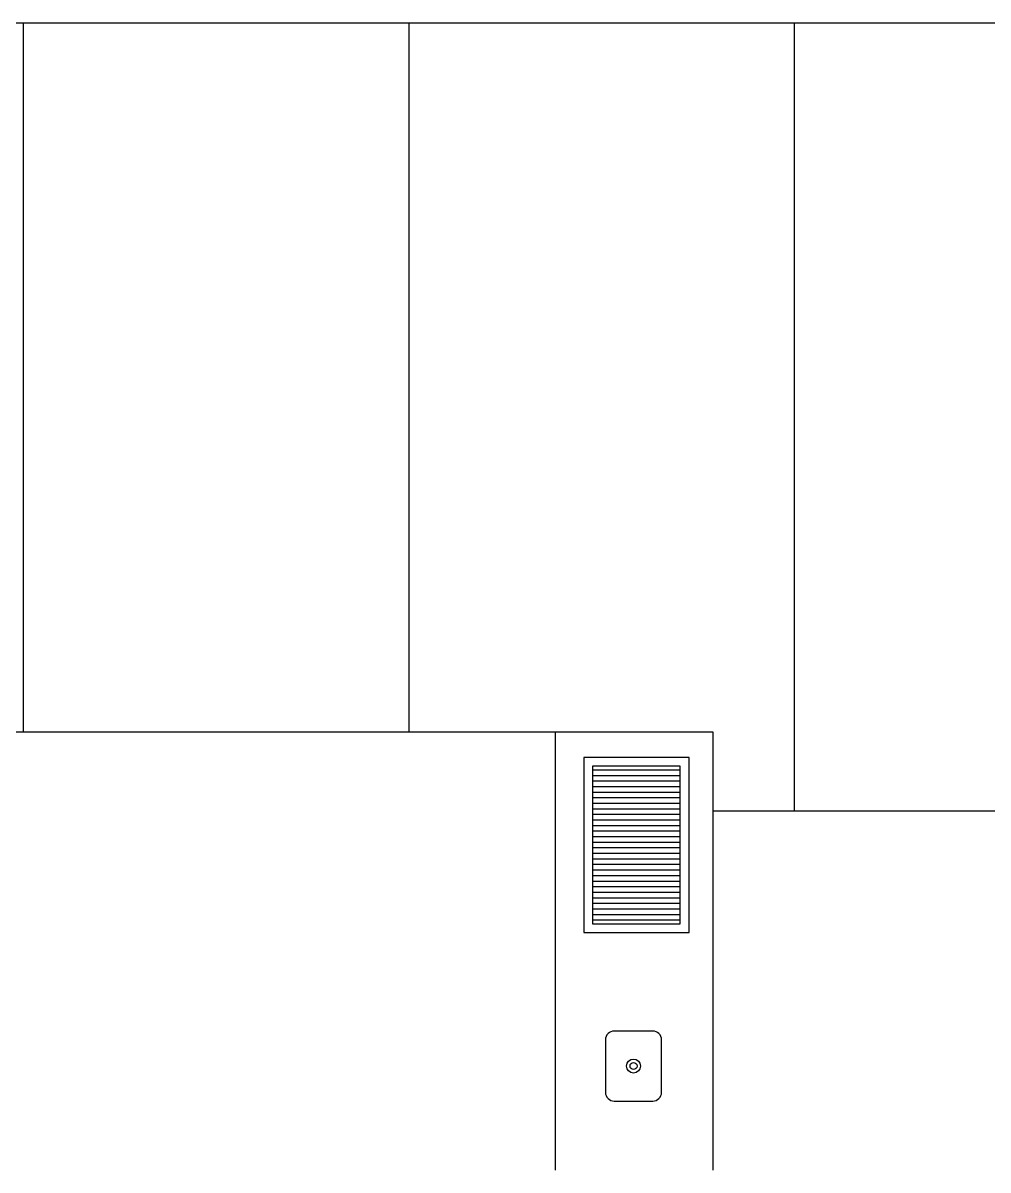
# Model space of a CAD drawing. Header units: millimetres. Extents: x 2667 to 2848, y -1 to 1765.
# Drawn here: x 2725.66 to 2731.17, y 1744.46 to 1751.01 of the extents above; entities that cross this region are included whole.
import ezdxf

# ---------------------------------------------------------------- set-up
doc = ezdxf.new("R2010")
doc.units = ezdxf.units.MM
doc.linetypes.add('DIVIDEX2', pattern=[2.5, 1, -0.5, 0, -0.5, 0, -0.5])
for name, color, linetype in [('BLOCO', 5, 'Continuous'), ('BLOCOS', 5, 'Continuous'), ('COTAS', 1, 'DIVIDEX2'), ('PAREDE', 7, 'Continuous'), ('VAGAS', 3, 'Continuous')]:
    doc.layers.add(name, color=color, linetype=linetype)

# ---------------------------------------------------------------- blocks, each defined once
blk = doc.blocks.new('CHURRAS')
at = {"layer": 'BLOCO', "ltscale": 0.015}
h = blk.add_hatch(dxfattribs=at)
h.set_pattern_fill('LINE', color=256, scale=0.01, angle=90, style=0)
h.set_pattern_definition([(90, (-139.17671, -145.62897), (-0.03175, 2e-18), [])])
h.paths.add_polyline_path([(0.4631, -0.0989), (-0.4369, -0.0989), (-0.4369, -0.5989), (0.4631, -0.5989)])
at = {"layer": 'BLOCO'}
for points in [[(-0.4869, -0.6489), (0.5131, -0.6489), (0.5131, -0.0489), (-0.4869, -0.0489)], [(-0.4369, -0.5989), (0.4631, -0.5989), (0.4631, -0.0989), (-0.4369, -0.0989)]]:
    blk.add_lwpolyline(points, close=True, dxfattribs=at)

msp = doc.modelspace()

# ---------------------------------------------------------------- linework, layer by layer
for p, q in [((2729.5995, 1746.9571), (2717.2495, 1746.9571)), ((2729.5995, 1746.9571), (2728.6995, 1746.9571)), ((2728.6995, 1746.9571), (2728.6995, 1744.4571)), ((2729.5995, 1744.4571), (2729.5995, 1746.9571))]:
    msp.add_line(p, q)
at = {"layer": 'BLOCOS'}
msp.add_lwpolyline([(2729.3058, 1744.9012), (2729.3058, 1745.2012, 0.414214), (2729.2558, 1745.2512), (2729.0358, 1745.2512, 0.414214), (2728.9858, 1745.2012), (2728.9858, 1744.9012, 0.414214), (2729.0358, 1744.8512), (2729.2558, 1744.8512, 0.414214)], format="xyb", close=True, dxfattribs=at)
for radius in [0.04, 0.02]:
    msp.add_circle((2729.1458, 1745.0512), radius, dxfattribs=at)
at = {"layer": 'COTAS'}
msp.add_line((2729.5995, 1746.5075), (2741.063, 1746.5075), dxfattribs=at)
at = {"layer": 'DEFPOINTS', "color": 0, "linetype": 'ByBlock'}
msp.add_point((2727.557, 1751.0075), dxfattribs=at)
at = {"layer": 'VAGAS'}
for p, q in [((2721.263, 1751.0075), (2727.7976, 1751.0075)), ((2725.663, 1751.0075), (2725.663, 1746.9571)), ((2727.6317, 1751.0075), (2734.1663, 1751.0075)), ((2727.863, 1751.0075), (2727.863, 1746.9571)), ((2727.863, 1751.0075), (2727.863, 1746.9571)), ((2727.863, 1751.0075), (2734.3976, 1751.0075)), ((2730.063, 1751.0075), (2730.063, 1746.5075)), ((2729.5995, 1746.5075), (2734.463, 1746.5075))]:
    msp.add_line(p, q, dxfattribs=at)

# ---------------------------------------------------------------- block references
at = {"layer": 'PAREDE', "ltscale": 0.015, "rotation": 269.9999999999998}
msp.add_blockref('CHURRAS', (2729.5115, 1746.3263), dxfattribs=at)

doc.saveas('drawing.dxf')
